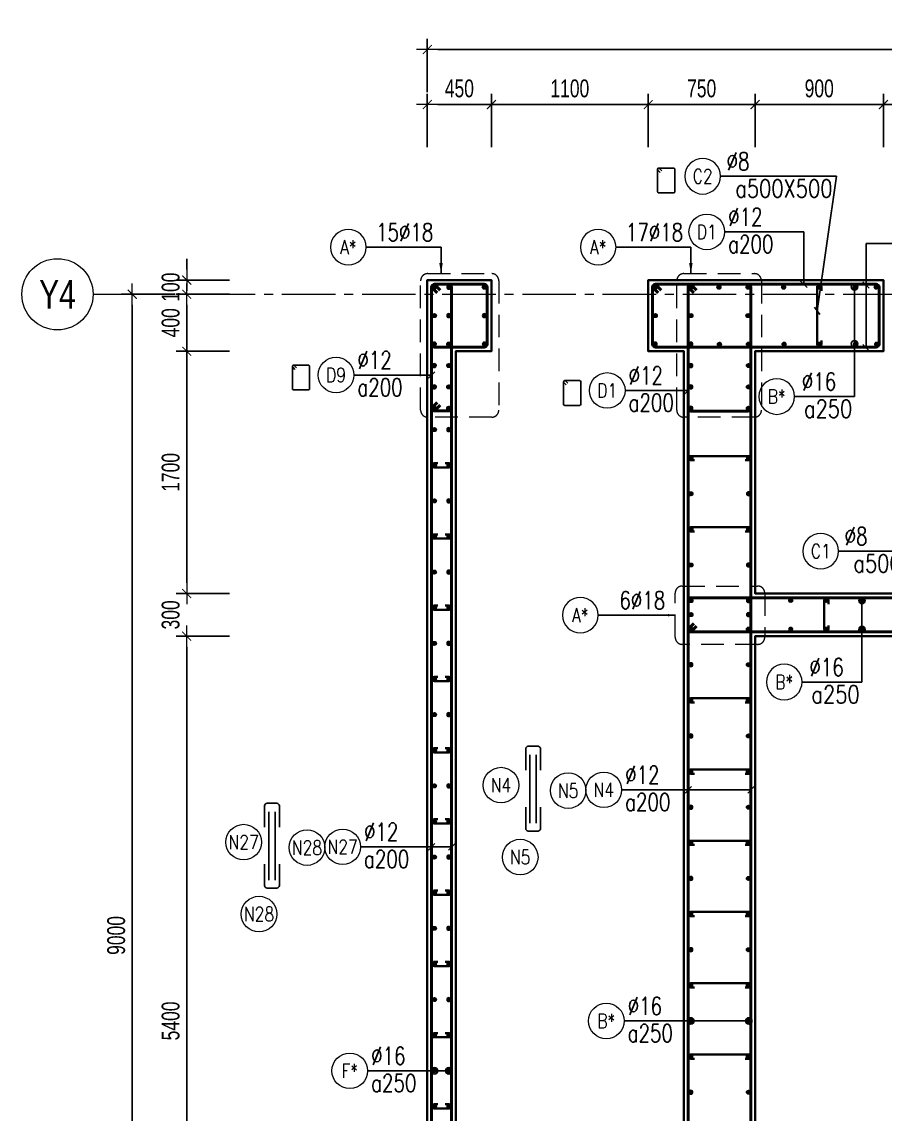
# Model space of a CAD drawing. Header units: millimetres. Extents: x 944027 to 981803, y -83026 to 82675.
# Drawn here: x 944027 to 950084, y 39830 to 47496 of the extents above; entities that cross this region are included whole.
import ezdxf
from ezdxf.enums import TextEntityAlignment as Align

# ---------------------------------------------------------------- set-up
doc = ezdxf.new("R2010")
doc.units = ezdxf.units.MM
doc.header["$MEASUREMENT"] = 0
for name, pattern in [('HIDDEN', [9.525, 6.35, -3.175]), ('HIDDEN2', [4.7625, 3.175, -1.5875]), ('HT_Dim Grid$0$CENTER2', [1.125, 0.75, -0.125, 0.125, -0.125]), ('HT_Grid$0$CENTER2', [1.125, 0.75, -0.125, 0.125, -0.125])]:
    doc.linetypes.add(name, pattern=pattern)
doc.layers.get('0').update_dxf_attribs({"lineweight": 20})
doc.layers.get('Defpoints').update_dxf_attribs({"color": 151, "lineweight": 9})
doc.layers.add('Hidden', color=9, linetype='HIDDEN')
doc.layers.add('Ligature', color=1, linetype='Continuous')
for name, color, linetype, lineweight in [('HT_Dim Grid$0$NDC_S_AXIS', 5, 'HT_Dim Grid$0$CENTER2', 13), ('HT_Dim Grid$0$NDC_S_SYMBOL', 1, 'Continuous', 15), ('HT_Dim Grid$0$NDC_S_TEXT SYMBOL', 7, 'Continuous', 20), ('HT_Grid$0$NDC_S_AXIS', 5, 'HT_Grid$0$CENTER2', 13), ('KC-LEADER', 153, 'Continuous', 18), ('KC-THEP', 6, 'Continuous', 40), ('NDC_S_DIM', 1, 'Continuous', 15), ('NDC_S_HATCH COLUMN AND WALL', 251, 'Continuous', 13), ('NDC_S_HIDDEN', 8, 'HIDDEN2', 13), ('NDC_S_LEADER', 1, 'Continuous', 15), ('NDC_S_REBAR', 4, 'Continuous', 35), ('NDC_S_STIRRUP', 4, 'Continuous', 40), ('NDC_S_VN TEXT', 7, 'Continuous', 20), ('NDC_S_WALL', 6, 'Continuous', 35), ('OF_Core wall_1.2(B1-19F)$0$NDC_S_WALL', 6, 'Continuous', 35)]:
    doc.layers.add(name, color=color, linetype=linetype, lineweight=lineweight)
doc.styles.add('HT_Dim Grid$0$NDC_ANNO', font='', dxfattribs={"width": 0.8})
doc.styles.add('NDC_ARIAL', font='arial.ttf', dxfattribs={"width": 0.85})
doc.styles.add('NDC_DIM', font='', dxfattribs={"width": 0.75})
doc.styles.add('NDC_EN TXT', font='romans.shx', dxfattribs={"width": 0.8})
doc.styles.get('HT_Dim Grid$0$NDC_ANNO').set_extended_font_data('Dotum')
doc.styles.get('NDC_DIM').set_extended_font_data('Dotum')
doc.dimstyles.new('NDC_1-50', dxfattribs={"dimscale": 50, "dimtxt": 2.5, "dimasz": 1, "dimexe": 1.5, "dimexo": 0, "dimgap": 0.8, "dimtad": 1, "dimdec": 0, "dimdsep": 46, "dimtxsty": 'NDC_ARIAL', "dimblk": 'DIMMARK', "dimcen": 49999.938995, "dimdle": 1.5, "dimclrd": 1, "dimclre": 1, "dimclrt": 3, "dimadec": 0, "dimazin": 0, "dimtfac": 1, "dimtdec": 0, "dimtix": 1, "dimtmove": 2, "dimatfit": 3, "dimfxl": 1, "dimarcsym": 0})
doc.dimstyles.new('NDC_dim_30', dxfattribs={"dimscale": 30, "dimtxt": 2.5, "dimasz": 1.5, "dimexe": 1.5, "dimexo": 2.5, "dimgap": 1, "dimtad": 1, "dimdec": 0, "dimzin": 0, "dimdsep": 46, "dimtxsty": 'NDC_DIM', "dimblk": 'DIMMARK', "dimcen": 0.09, "dimdle": 1.2, "dimclrd": 1, "dimclre": 1, "dimclrt": 3, "dimadec": 0, "dimazin": 0, "dimtfac": 1, "dimtdec": 0, "dimtix": 1, "dimtofl": 0, "dimtmove": 0, "dimatfit": 3, "dimfxl": 6, "dimfxlon": 1, "dimtolj": 1, "dimtzin": 0, "dimarcsym": 0})
doc.dimstyles.new('NDC_dim_50', dxfattribs={"dimscale": 50, "dimtxt": 2.5, "dimasz": 1.5, "dimexe": 1.5, "dimexo": 2.5, "dimgap": 1, "dimtad": 1, "dimdec": 0, "dimzin": 0, "dimdsep": 46, "dimtxsty": 'NDC_DIM', "dimblk": 'DIMMARK', "dimcen": 0.09, "dimdle": 1.2, "dimclrd": 1, "dimclre": 1, "dimclrt": 3, "dimadec": 0, "dimazin": 0, "dimtfac": 1, "dimtdec": 0, "dimtix": 1, "dimtofl": 0, "dimtmove": 0, "dimatfit": 3, "dimfxl": 6, "dimfxlon": 1, "dimtolj": 1, "dimtzin": 0, "dimarcsym": 0})

# ---------------------------------------------------------------- blocks, each defined once
blk = doc.blocks.new('THEP')
at = {"layer": 'KC-LEADER', "color": 6}
blk.add_circle((0, 0), 14, dxfattribs=at)
at = {"layer": 'KC-THEP'}
for p, q in [((-14, 0), (14, 0)), ((9.9, 9.9), (-9.9, -9.9)), ((-9.9, 9.9), (9.9, -9.9)), ((0, 14), (0, -14))]:
    blk.add_line(p, q, dxfattribs=at)
blk = doc.blocks.new('A$C7BC65A55')
at = {"layer": 'Ligature'}
for p, q in [((-15.2, 372, 0), (-15.2, 38.5, 0)), ((15.2, 372, 0), (15.2, 38.5, 0))]:
    blk.add_line(p, q, dxfattribs=at)
for points in [[(-36.2, 296.5), (-36.2, 400.9, -0.414214), (-24, 413.1), (24, 413.1, -0.414214), (36.2, 400.9), (36.2, 296.5)], [(-36.2, 116.5), (-36.2, 12.2, 0.414214), (-24, 0), (24, 0, 0.414214), (36.2, 12.2), (36.2, 116.5)]]:
    blk.add_lwpolyline(points, format="xyb", dxfattribs=at)
blk = doc.blocks.new('DIMMARK')
at = {"layer": 'NDC_S_DIM', "color": 1}
blk.add_line((-1.5, 0), (1, 0), dxfattribs=at)
at = {"layer": 'NDC_S_DIM', "color": 2, "const_width": 0.1}
blk.add_lwpolyline([(-0.42, -0.42), (0.42, 0.42)], dxfattribs=at)
blk = doc.blocks.new('*U11')
blk.add_circle((-2.5, 0), 2.5)
at = {"layer": 'NDC_S_VN TEXT', "color": 3, "style": 'NDC_EN TXT', "width": 0.75}
for tag, p in [('DK1', (0.5, 0.85)), ('KC1', (0.5, -2.97))]:
    blk.add_attdef(tag, p, '', height=2.5, dxfattribs=at)
at = {"layer": 'NDC_S_VN TEXT', "color": 7, "style": 'NDC_EN TXT', "width": 0.8}
blk.add_attdef('SH2', text='', height=2, dxfattribs=at).set_placement((-2.5, 0), align=Align.MIDDLE)
blk = doc.blocks.new('*U9')
blk.add_circle((2.5, 0), 2.5)
at = {"layer": 'NDC_S_VN TEXT', "color": 3, "style": 'NDC_EN TXT', "width": 0.75}
blk.add_attdef('DK2', text='', height=2.5, dxfattribs=at).set_placement((-0.85, 0.85), align=Align.RIGHT)
at = {"layer": 'NDC_S_VN TEXT', "color": 7, "style": 'NDC_EN TXT', "width": 0.8}
blk.add_attdef('SH3', text='', height=2, dxfattribs=at).set_placement((2.5, 0), align=Align.MIDDLE)
blk = doc.blocks.new('*U10')
blk.add_circle((2.5, 0), 2.5)
at = {"layer": 'NDC_S_VN TEXT', "color": 3, "style": 'NDC_EN TXT'}
for tag, width, p in [('DK2', 0.75, (-0.85, 0.85)), ('KC2', 0.8, (-0.85, -2.97))]:
    blk.add_attdef(tag, text='', height=2.5, dxfattribs=dict(at, width=width)).set_placement(p, align=Align.RIGHT)
at = {"layer": 'NDC_S_VN TEXT', "color": 7, "style": 'NDC_EN TXT', "width": 0.8}
blk.add_attdef('SH3', text='', height=2, dxfattribs=at).set_placement((2.5, 0), align=Align.MIDDLE)
blk = doc.blocks.new('*D276')
at = {"layer": 'Defpoints', "color": 0, "transparency": 16777216}
for p in [(945183.5, 45684.3), (948671.5, 45684.3), (948686.8, 45584.3)]:
    blk.add_point(p, dxfattribs=at)
at = {"layer": 'NDC_S_DIM', "color": 1, "lineweight": -2, "transparency": 16777216}
for p, q in [((945183.5, 45759.3), (945183.5, 45834.3)), ((945483.5, 45684.3), (945108.5, 45684.3)), ((945483.5, 45584.3), (945108.5, 45584.3)), ((945183.5, 45509.3), (945183.5, 45434.3))]:
    blk.add_line(p, q, dxfattribs=at)
at = {"layer": 'NDC_S_DIM', "color": 1, "lineweight": -2, "transparency": 16777216, "xscale": 75, "yscale": 75, "zscale": 75}
for p, rotation in [((945183.5, 45684.3), 270), ((945183.5, 45584.3), 90)]:
    blk.add_blockref('DIMMARK', p, dxfattribs=dict(at, rotation=rotation))
at = {"layer": 'NDC_S_DIM', "color": 3, "transparency": 16777216, "insert": (945070.9, 45634.3), "char_height": 125, "attachment_point": 5, "rotation": 90, "style": 'NDC_DIM'}
blk.add_mtext('\\A1;100', dxfattribs=at)
blk = doc.blocks.new('*D277')
at = {"layer": 'Defpoints', "color": 0, "transparency": 16777216}
for p in [(944801.6, 45584.3), (948686.8, 45584.3), (948664.1, 36584.3)]:
    blk.add_point(p, dxfattribs=at)
at = {"layer": 'NDC_S_DIM', "color": 1, "lineweight": -2, "transparency": 16777216}
for p, q in [((945101.6, 45584.3), (944726.6, 45584.3)), ((944801.6, 36659.3), (944801.6, 45509.3)), ((945101.6, 36584.3), (944726.6, 36584.3))]:
    blk.add_line(p, q, dxfattribs=at)
at = {"layer": 'NDC_S_DIM', "color": 1, "lineweight": -2, "transparency": 16777216, "xscale": 75, "yscale": 75, "zscale": 75}
for p, rotation in [((944801.6, 45584.3), 90), ((944801.6, 36584.3), 270)]:
    blk.add_blockref('DIMMARK', p, dxfattribs=dict(at, rotation=rotation))
at = {"layer": 'NDC_S_DIM', "color": 3, "transparency": 16777216, "insert": (944689, 41084.3), "char_height": 125, "attachment_point": 5, "rotation": 90, "style": 'NDC_DIM'}
blk.add_mtext('\\A1;9000', dxfattribs=at)
blk = doc.blocks.new('*D290')
at = {"layer": 'Defpoints', "color": 0, "transparency": 16777216}
for p in [(950871.8, 46915.9), (950071.5, 45654.3), (950871.8, 45654.3)]:
    blk.add_point(p, dxfattribs=at)
at = {"layer": 'NDC_S_DIM', "color": 1, "lineweight": -2, "transparency": 16777216}
for p, q in [((950071.5, 46615.9), (950071.5, 46990.9)), ((950871.8, 46615.9), (950871.8, 46990.9)), ((950146.5, 46915.9), (950796.8, 46915.9))]:
    blk.add_line(p, q, dxfattribs=at)
at = {"layer": 'NDC_S_DIM', "color": 1, "lineweight": -2, "transparency": 16777216, "xscale": 75, "yscale": 75, "zscale": 75, "rotation": 180}
blk.add_blockref('DIMMARK', (950071.5, 46915.9), dxfattribs=at)
at = {"layer": 'NDC_S_DIM', "color": 1, "lineweight": -2, "transparency": 16777216, "xscale": 75, "yscale": 75, "zscale": 75}
blk.add_blockref('DIMMARK', (950871.8, 46915.9), dxfattribs=at)
at = {"layer": 'NDC_S_DIM', "color": 3, "transparency": 16777216, "insert": (950471.7, 47028.5), "char_height": 125, "attachment_point": 5, "style": 'NDC_DIM'}
blk.add_mtext('\\A1;800', dxfattribs=at)
blk = doc.blocks.new('*D292')
at = {"layer": 'Defpoints', "color": 0, "transparency": 16777216}
for p in [(957471.5, 47301.8), (957471.5, 46398.8), (946871.5, 45604.5)]:
    blk.add_point(p, dxfattribs=at)
at = {"layer": 'NDC_S_DIM', "color": 1, "lineweight": -2, "transparency": 16777216}
for p, q in [((946871.5, 47001.8), (946871.5, 47376.8)), ((946946.5, 47301.8), (957396.5, 47301.8)), ((957471.5, 47001.8), (957471.5, 47376.8))]:
    blk.add_line(p, q, dxfattribs=at)
at = {"layer": 'NDC_S_DIM', "color": 1, "lineweight": -2, "transparency": 16777216, "xscale": 75, "yscale": 75, "zscale": 75, "rotation": 180}
blk.add_blockref('DIMMARK', (946871.5, 47301.8), dxfattribs=at)
at = {"layer": 'NDC_S_DIM', "color": 1, "lineweight": -2, "transparency": 16777216, "xscale": 75, "yscale": 75, "zscale": 75}
blk.add_blockref('DIMMARK', (957471.5, 47301.8), dxfattribs=at)
at = {"layer": 'NDC_S_DIM', "color": 3, "transparency": 16777216, "insert": (952171.5, 47414.4), "char_height": 125, "attachment_point": 5, "style": 'NDC_DIM'}
blk.add_mtext('\\A1;10600', dxfattribs=at)
blk = doc.blocks.new('*D295')
at = {"layer": 'Defpoints', "color": 0, "ltscale": 200, "transparency": 16777216}
for p in [(949171.5, 46915.9), (950071.5, 45654.3), (949171.5, 45184.3)]:
    blk.add_point(p, dxfattribs=at)
at = {"layer": 'NDC_S_DIM', "color": 1, "lineweight": -2, "ltscale": 200, "transparency": 16777216}
for p, q in [((949171.5, 46615.9), (949171.5, 46990.9)), ((950071.5, 46615.9), (950071.5, 46990.9)), ((949996.5, 46915.9), (949246.5, 46915.9))]:
    blk.add_line(p, q, dxfattribs=at)
at = {"layer": 'NDC_S_DIM', "color": 1, "lineweight": -2, "ltscale": 200, "transparency": 16777216, "xscale": 75, "yscale": 75, "zscale": 75, "rotation": 180}
blk.add_blockref('DIMMARK', (949171.5, 46915.9), dxfattribs=at)
at = {"layer": 'NDC_S_DIM', "color": 1, "lineweight": -2, "ltscale": 200, "transparency": 16777216, "xscale": 75, "yscale": 75, "zscale": 75}
blk.add_blockref('DIMMARK', (950071.5, 46915.9), dxfattribs=at)
at = {"layer": 'NDC_S_DIM', "color": 3, "ltscale": 200, "transparency": 16777216, "insert": (949621.5, 47028.5), "char_height": 125, "attachment_point": 5, "style": 'NDC_DIM'}
blk.add_mtext('\\A1;900', dxfattribs=at)
blk = doc.blocks.new('*D296')
at = {"layer": 'Defpoints', "color": 0, "ltscale": 200, "transparency": 16777216}
for p in [(948421.5, 46915.9), (948421.5, 45684.3), (949171.5, 45184.3)]:
    blk.add_point(p, dxfattribs=at)
at = {"layer": 'NDC_S_DIM', "color": 1, "lineweight": -2, "ltscale": 200, "transparency": 16777216}
for p, q in [((948421.5, 46615.9), (948421.5, 46990.9)), ((949171.5, 46615.9), (949171.5, 46990.9)), ((949096.5, 46915.9), (948496.5, 46915.9))]:
    blk.add_line(p, q, dxfattribs=at)
at = {"layer": 'NDC_S_DIM', "color": 1, "lineweight": -2, "ltscale": 200, "transparency": 16777216, "xscale": 75, "yscale": 75, "zscale": 75, "rotation": 180}
blk.add_blockref('DIMMARK', (948421.5, 46915.9), dxfattribs=at)
at = {"layer": 'NDC_S_DIM', "color": 1, "lineweight": -2, "ltscale": 200, "transparency": 16777216, "xscale": 75, "yscale": 75, "zscale": 75}
blk.add_blockref('DIMMARK', (949171.5, 46915.9), dxfattribs=at)
at = {"layer": 'NDC_S_DIM', "color": 3, "ltscale": 200, "transparency": 16777216, "insert": (948796.5, 47028.5), "char_height": 125, "attachment_point": 5, "style": 'NDC_DIM'}
blk.add_mtext('\\A1;750', dxfattribs=at)
blk = doc.blocks.new('*U22')
at = {"layer": 'HT_Dim Grid$0$NDC_S_SYMBOL'}
blk.add_line((5, 0), (9, 0), dxfattribs=at)
blk.add_circle((0, 0), 5, dxfattribs=at)
at = {"layer": 'HT_Dim Grid$0$NDC_S_TEXT SYMBOL', "color": 7, "style": 'HT_Dim Grid$0$NDC_ANNO', "width": 0.8}
blk.add_attdef('GRID', text='', height=4, rotation=270, dxfattribs=at).set_placement((0, 0), align=Align.MIDDLE)
blk = doc.blocks.new('*D302')
at = {"layer": 'Defpoints', "color": 0, "ltscale": 200, "transparency": 16777216}
for p in [(948686.8, 45584.3), (945183.5, 45184.3), (949171.5, 45184.3)]:
    blk.add_point(p, dxfattribs=at)
at = {"layer": 'NDC_S_DIM', "color": 1, "lineweight": -2, "ltscale": 200, "transparency": 16777216}
for p, q in [((945483.5, 45584.3), (945108.5, 45584.3)), ((945183.5, 45509.3), (945183.5, 45259.3)), ((945483.5, 45184.3), (945108.5, 45184.3))]:
    blk.add_line(p, q, dxfattribs=at)
at = {"layer": 'NDC_S_DIM', "color": 1, "lineweight": -2, "ltscale": 200, "transparency": 16777216, "xscale": 75, "yscale": 75, "zscale": 75}
for p, rotation in [((945183.5, 45584.3), 90), ((945183.5, 45184.3), 270)]:
    blk.add_blockref('DIMMARK', p, dxfattribs=dict(at, rotation=rotation))
at = {"layer": 'NDC_S_DIM', "color": 3, "ltscale": 200, "transparency": 16777216, "insert": (945070.9, 45384.3), "char_height": 125, "attachment_point": 5, "rotation": 90, "style": 'NDC_DIM'}
blk.add_mtext('\\A1;400', dxfattribs=at)
blk = doc.blocks.new('*D303')
at = {"layer": 'Defpoints', "color": 0, "ltscale": 200, "transparency": 16777216}
for p in [(949171.5, 45184.3), (945183.5, 43484.3), (949171.5, 43484.3)]:
    blk.add_point(p, dxfattribs=at)
at = {"layer": 'NDC_S_DIM', "color": 1, "lineweight": -2, "ltscale": 200, "transparency": 16777216}
for p, q in [((945483.5, 45184.3), (945108.5, 45184.3)), ((945183.5, 45109.3), (945183.5, 43559.3)), ((945483.5, 43484.3), (945108.5, 43484.3))]:
    blk.add_line(p, q, dxfattribs=at)
at = {"layer": 'NDC_S_DIM', "color": 1, "lineweight": -2, "ltscale": 200, "transparency": 16777216, "xscale": 75, "yscale": 75, "zscale": 75}
for p, rotation in [((945183.5, 45184.3), 90), ((945183.5, 43484.3), 270)]:
    blk.add_blockref('DIMMARK', p, dxfattribs=dict(at, rotation=rotation))
at = {"layer": 'NDC_S_DIM', "color": 3, "ltscale": 200, "transparency": 16777216, "insert": (945070.9, 44334.3), "char_height": 125, "attachment_point": 5, "rotation": 90, "style": 'NDC_DIM'}
blk.add_mtext('\\A1;1700', dxfattribs=at)
blk = doc.blocks.new('*D304')
at = {"layer": 'Defpoints', "color": 0, "ltscale": 200, "transparency": 16777216}
for p in [(949171.5, 43484.3), (945183.5, 43184.3), (949171.5, 43184.3)]:
    blk.add_point(p, dxfattribs=at)
at = {"layer": 'NDC_S_DIM', "color": 1, "lineweight": -2, "ltscale": 200, "transparency": 16777216}
for p, q in [((945183.5, 43559.3), (945183.5, 43634.3)), ((945483.5, 43484.3), (945108.5, 43484.3)), ((945483.5, 43184.3), (945108.5, 43184.3)), ((945183.5, 43109.3), (945183.5, 43034.3))]:
    blk.add_line(p, q, dxfattribs=at)
at = {"layer": 'NDC_S_DIM', "color": 1, "lineweight": -2, "ltscale": 200, "transparency": 16777216, "xscale": 75, "yscale": 75, "zscale": 75}
for p, rotation in [((945183.5, 43484.3), 270), ((945183.5, 43184.3), 90)]:
    blk.add_blockref('DIMMARK', p, dxfattribs=dict(at, rotation=rotation))
at = {"layer": 'NDC_S_DIM', "color": 3, "ltscale": 200, "transparency": 16777216, "insert": (945070.9, 43334.3), "char_height": 125, "attachment_point": 5, "rotation": 90, "style": 'NDC_DIM'}
blk.add_mtext('\\A1;300', dxfattribs=at)
blk = doc.blocks.new('*D305')
at = {"layer": 'Defpoints', "color": 0, "ltscale": 200, "transparency": 16777216}
for p in [(949171.5, 43184.3), (945183.5, 37784.3), (949171.5, 37784.3)]:
    blk.add_point(p, dxfattribs=at)
at = {"layer": 'NDC_S_DIM', "color": 1, "lineweight": -2, "ltscale": 200, "transparency": 16777216}
for p, q in [((945483.5, 43184.3), (945108.5, 43184.3)), ((945183.5, 43109.3), (945183.5, 37859.3)), ((945483.5, 37784.3), (945108.5, 37784.3))]:
    blk.add_line(p, q, dxfattribs=at)
at = {"layer": 'NDC_S_DIM', "color": 1, "lineweight": -2, "ltscale": 200, "transparency": 16777216, "xscale": 75, "yscale": 75, "zscale": 75}
for p, rotation in [((945183.5, 43184.3), 90), ((945183.5, 37784.3), 270)]:
    blk.add_blockref('DIMMARK', p, dxfattribs=dict(at, rotation=rotation))
at = {"layer": 'NDC_S_DIM', "color": 3, "ltscale": 200, "transparency": 16777216, "insert": (945070.9, 40484.3), "char_height": 125, "attachment_point": 5, "rotation": 90, "style": 'NDC_DIM'}
blk.add_mtext('\\A1;5400', dxfattribs=at)
blk = doc.blocks.new('*U265')
at = {"layer": 'NDC_S_REBAR'}
blk.add_lwpolyline([(25, 15), (50, 15, -1), (50, -15), (-50, -15, -1), (-50, 15), (-25, 15)], format="xyb", dxfattribs=at)
blk = doc.blocks.new('*U266')
at = {"layer": 'NDC_S_HATCH COLUMN AND WALL', "color": 0, "linetype": 'ByBlock', "lineweight": -2, "transparency": 16777216}
for p in [(0, 6500), (0, 6000), (0, 5500), (0, 5000), (0, 4500), (0, 4000), (0, 3500), (0, 3000), (0, 2500), (0, 2000), (0, 1500), (0, 1000), (0, 500), (0, 0)]:
    blk.add_blockref('*U265', p, dxfattribs=at)
blk = doc.blocks.new('*D777')
at = {"layer": 'Defpoints', "color": 0, "ltscale": 200, "transparency": 16777216}
for p in [(947321.5, 46915.9), (947321.5, 45684.3), (948421.5, 45684.3)]:
    blk.add_point(p, dxfattribs=at)
at = {"layer": 'NDC_S_DIM', "color": 1, "lineweight": -2, "ltscale": 200, "transparency": 16777216}
for p, q in [((947321.5, 46615.9), (947321.5, 46990.9)), ((948421.5, 46615.9), (948421.5, 46990.9)), ((948346.5, 46915.9), (947396.5, 46915.9))]:
    blk.add_line(p, q, dxfattribs=at)
at = {"layer": 'NDC_S_DIM', "color": 1, "lineweight": -2, "ltscale": 200, "transparency": 16777216, "xscale": 75, "yscale": 75, "zscale": 75, "rotation": 180}
blk.add_blockref('DIMMARK', (947321.5, 46915.9), dxfattribs=at)
at = {"layer": 'NDC_S_DIM', "color": 1, "lineweight": -2, "ltscale": 200, "transparency": 16777216, "xscale": 75, "yscale": 75, "zscale": 75}
blk.add_blockref('DIMMARK', (948421.5, 46915.9), dxfattribs=at)
at = {"layer": 'NDC_S_DIM', "color": 3, "ltscale": 200, "transparency": 16777216, "insert": (947871.5, 47028.5), "char_height": 125, "attachment_point": 5, "style": 'NDC_DIM'}
blk.add_mtext('\\A1;1100', dxfattribs=at)
blk = doc.blocks.new('*D778')
at = {"layer": 'Defpoints', "color": 0, "ltscale": 200, "transparency": 16777216}
for p in [(946871.5, 46915.9), (946871.5, 45684.3), (947321.5, 45684.3)]:
    blk.add_point(p, dxfattribs=at)
at = {"layer": 'NDC_S_DIM', "color": 1, "lineweight": -2, "ltscale": 200, "transparency": 16777216}
for p, q in [((946871.5, 46615.9), (946871.5, 46990.9)), ((947321.5, 46615.9), (947321.5, 46990.9)), ((947246.5, 46915.9), (946946.5, 46915.9))]:
    blk.add_line(p, q, dxfattribs=at)
at = {"layer": 'NDC_S_DIM', "color": 1, "lineweight": -2, "ltscale": 200, "transparency": 16777216, "xscale": 75, "yscale": 75, "zscale": 75, "rotation": 180}
blk.add_blockref('DIMMARK', (946871.5, 46915.9), dxfattribs=at)
at = {"layer": 'NDC_S_DIM', "color": 1, "lineweight": -2, "ltscale": 200, "transparency": 16777216, "xscale": 75, "yscale": 75, "zscale": 75}
blk.add_blockref('DIMMARK', (947321.5, 46915.9), dxfattribs=at)
at = {"layer": 'NDC_S_DIM', "color": 3, "ltscale": 200, "transparency": 16777216, "insert": (947096.5, 47028.5), "char_height": 125, "attachment_point": 5, "style": 'NDC_DIM'}
blk.add_mtext('\\A1;450', dxfattribs=at)

msp = doc.modelspace()

# ---------------------------------------------------------------- linework, layer by layer
for centre in [(947388.8, 42139.3), (947859.8, 42101.1), (945583, 41739.3), (946027.4, 41701.1), (947523.3, 41634.3), (945690.9, 41234.3)]:
    msp.add_circle(centre, 125)
at = {"layer": 'HT_Grid$0$NDC_S_AXIS', "ltscale": 500}
msp.add_line((944726.6, 45584.3), (962802.4, 45584.3), dxfattribs=at)
at = {"layer": 'Ligature'}
for points in [[(948505.7, 46439.8), (948489.7, 46455.8, -0.668179), (948495.5, 46469.7), (948600.1, 46469.7, -0.414214), (948608.3, 46461.6), (948608.3, 46304.5, -0.414214), (948600.1, 46296.3), (948495.5, 46296.3, -0.414214), (948487.3, 46304.5), (948487.3, 46461.6, -0.668179), (948501.3, 46467.3), (948517.2, 46451.4)], [(945943, 45056.5), (945927, 45072.5, -0.668179), (945932.8, 45086.4), (946037.4, 45086.4, -0.414214), (946045.6, 45078.3), (946045.6, 44921.1, -0.414214), (946037.4, 44913), (945932.8, 44913, -0.414214), (945924.6, 44921.1), (945924.6, 45078.3, -0.668179), (945938.5, 45084), (945954.5, 45068.1)], [(947845.9, 44948.3), (947830, 44964.3, -0.668179), (947835.7, 44978.2), (947940.4, 44978.2, -0.414214), (947948.5, 44970.1), (947948.5, 44813, -0.414214), (947940.4, 44804.8), (947835.7, 44804.8, -0.414214), (947827.6, 44813), (947827.6, 44970.1, -0.668179), (947841.5, 44975.8), (947857.5, 44959.9)]]:
    msp.add_lwpolyline(points, format="xyb", dxfattribs=at)
at = {"layer": 'NDC_S_HIDDEN', "ltscale": 50}
for points in [[(946874.4, 45729.2), (947323.3, 45729.2, -0.414214), (947373.3, 45679.2), (947373.3, 44771.7, -0.414214), (947323.3, 44721.7), (946874.4, 44721.7, -0.414214), (946824.4, 44771.7), (946824.4, 45679.2, -0.414214)], [(948671.4, 45729.2), (949166.4, 45729.2, -0.414214), (949216.4, 45679.2), (949216.4, 44771.7, -0.414214), (949166.4, 44721.7), (948671.4, 44721.7, -0.414214), (948621.4, 44771.7), (948621.4, 45679.2, -0.414214)], [(948660.6, 43536.7), (949189.5, 43536.7, -0.414214), (949239.5, 43486.7), (949239.5, 43177.4, -0.414214), (949189.5, 43127.4), (948660.6, 43127.4, -0.414214), (948610.6, 43177.4), (948610.6, 43486.7, -0.414214)]]:
    msp.add_lwpolyline(points, format="xyb", close=True, dxfattribs=at)
at = {"layer": 'NDC_S_REBAR'}
for points in [[(949636.5, 45609.3), (949636.5, 45634.3, 1), (949606.5, 45634.3), (949606.5, 45234.3, 1), (949636.5, 45234.3), (949636.5, 45259.3)], [(948746.5, 44419.3), (948721.5, 44419.3, -1), (948721.5, 44449.3), (949126.9, 44449.3, -1), (949126.9, 44419.3), (949101.9, 44419.3)], [(948746.5, 43919.3), (948721.5, 43919.3, -1), (948721.5, 43949.3), (949126.9, 43949.3, -1), (949126.9, 43919.3), (949101.9, 43919.3)], [(949686.5, 43260.5), (949686.5, 43235.5, -1), (949656.5, 43235.5), (949656.5, 43435.5, -1), (949686.5, 43435.5), (949686.5, 43410.5)], [(948746.5, 42719.3), (948721.5, 42719.3, -1), (948721.5, 42749.3), (949126.9, 42749.3, -1), (949126.9, 42719.3), (949101.9, 42719.3)], [(948746.5, 42219.3), (948721.5, 42219.3, -1), (948721.5, 42249.3), (949126.9, 42249.3, -1), (949126.9, 42219.3), (949101.9, 42219.3)], [(948746.5, 41719.3), (948721.5, 41719.3, -1), (948721.5, 41749.3), (949126.9, 41749.3, -1), (949126.9, 41719.3), (949101.9, 41719.3)], [(948746.5, 41219.3), (948721.5, 41219.3, -1), (948721.5, 41249.3), (949126.9, 41249.3, -1), (949126.9, 41219.3), (949101.9, 41219.3)], [(948746.5, 40719.3), (948721.5, 40719.3, -1), (948721.5, 40749.3), (949126.9, 40749.3, -1), (949126.9, 40719.3), (949101.9, 40719.3)], [(948746.5, 40219.3), (948721.5, 40219.3, -1), (948721.5, 40249.3), (949126.9, 40249.3, -1), (949126.9, 40219.3), (949101.9, 40219.3)]]:
    msp.add_lwpolyline(points, format="xyb", dxfattribs=at)
at = {"layer": 'NDC_S_STIRRUP'}
for points in [[(946941.5, 44825.5), (946901.5, 44785.5, 0.414214), (946921.5, 44765.5), (947021.5, 44765.5, 0.414214), (947041.5, 44785.5), (947041.5, 45634.3, 0.414214), (947021.5, 45654.3), (946921.5, 45654.3, 0.414214), (946901.5, 45634.3), (946901.5, 44785.5, 0.414214), (946921.5, 44765.5), (946961.5, 44805.5)], [(946941.5, 45594.3), (946901.5, 45634.3, -0.414214), (946921.5, 45654.3), (947021.5, 45654.3, -0.414214), (947041.5, 45634.3), (947041.5, 36534.3, -0.414214), (947021.5, 36514.3), (946921.5, 36514.3, -0.414214), (946901.5, 36534.3), (946901.5, 45634.3, -0.414214), (946921.5, 45654.3), (946961.5, 45614.3)], [(946961.5, 45614.3), (946921.5, 45654.3, 0.414214), (946901.5, 45634.3), (946901.5, 45234.3, 0.414214), (946921.5, 45214.3), (947271.5, 45214.3, 0.414214), (947291.5, 45234.3), (947291.5, 45634.3, 0.414214), (947271.5, 45654.3), (946921.5, 45654.3, 0.414214), (946901.5, 45634.3), (946941.5, 45594.3)], [(948511.5, 45614.3), (948471.5, 45654.3, 0.414214), (948451.5, 45634.3), (948451.5, 45234.3, 0.414214), (948471.5, 45214.3), (950021.5, 45214.3, 0.414214), (950041.5, 45234.3), (950041.5, 45634.3, 0.414214), (950021.5, 45654.3), (948471.5, 45654.3, 0.414214), (948451.5, 45634.3), (948491.5, 45594.3)], [(948741.5, 45594.3), (948701.5, 45634.3, -0.414214), (948721.5, 45654.3), (949121.5, 45654.3, -0.414214), (949141.5, 45634.3), (949141.5, 44784.5, -0.414214), (949121.5, 44764.5), (948721.5, 44764.5, -0.414214), (948701.5, 44784.5), (948701.5, 45634.3, -0.414214), (948721.5, 45654.3), (948761.5, 45614.3)], [(948741.5, 45594.3), (948701.5, 45634.3, -0.414214), (948721.5, 45654.3), (949121.5, 45654.3, -0.414214), (949141.5, 45634.3), (949141.5, 36534.3, -0.414214), (949121.5, 36514.3), (948721.5, 36514.3, -0.414214), (948701.5, 36534.3), (948701.5, 45634.3, -0.414214), (948721.5, 45654.3), (948761.5, 45614.3)], [(948761.5, 43254.3), (948721.5, 43214.3, -0.414214), (948701.5, 43234.3), (948701.5, 43434.3, -0.414214), (948721.5, 43454.3), (953321.5, 43454.3, -0.414214), (953341.5, 43434.3), (953341.5, 43234.3, -0.414358), (953321.5, 43214.3), (948721.5, 43214.3, -0.414214), (948701.5, 43234.3), (948741.5, 43274.3)]]:
    msp.add_lwpolyline(points, format="xyb", dxfattribs=at)
at = {"layer": 'NDC_S_WALL', "ltscale": 10}
for points in [[(946871.5, 36484.3), (946871.5, 45684.3), (947321.5, 45684.3), (947321.5, 45184.3), (947071.5, 45184.3), (947071.5, 36984.3)], [(948671.5, 36984.3), (948671.5, 45184.3), (948421.5, 45184.3), (948421.5, 45684.3), (950071.5, 45684.3), (950071.5, 45184.3), (949171.5, 45184.3), (949171.5, 43484.3), (953071.5, 43484.3), (953071.5, 45184.3), (950873.8, 45184.3), (950873.8, 45684.3), (953371.5, 45684.3), (953371.5, 43184.3), (952171.5, 43184.3), (952171.5, 42534.3), (951871.5, 42534.3), (951871.5, 43184.3), (949171.5, 43184.3), (949171.5, 37784.3)]]:
    msp.add_lwpolyline(points, dxfattribs=at)

# ---------------------------------------------------------------- block references
at = {"layer": 'Hidden', "xscale": 1.44, "yscale": 1.44, "zscale": 1.44}
for p in [(947613.9, 41817, 0), (945781.5, 41417, 0)]:
    msp.add_blockref('A$C7BC65A55', p, dxfattribs=at)
at = {"layer": 'HT_Dim Grid$0$NDC_S_AXIS'}
ref = msp.add_blockref('*U22', (944276.6, 45584.3), dxfattribs=dict(at, xscale=50, yscale=50, zscale=150))
ref.add_attrib('GRID', 'Y4', dxfattribs={"layer": 'HT_Dim Grid$0$NDC_S_TEXT SYMBOL', "color": 7, "height": 200, "style": 'HT_Dim Grid$0$NDC_ANNO', "width": 0.8}).set_placement((944276.6, 45584.3), align=Align.MIDDLE)
at = {"layer": 'KC-THEP'}
for p, rotation in [((946921.5, 45634.3), 9.668564436380946), ((947271.5, 45634.3), 9.668564436380946), ((948471.5, 45634.3), 9.668564436380946), ((948721.5, 45634.3), 9.668564436380946), ((948917.9, 45633.7), 9.66856443638095), ((949121.5, 45634.3), 9.66856443638095), ((949371.5, 45634.3), 9.66856443638095), ((949621.5, 45634.3), 9.66856443638095), ((949871.5, 45634.3), 9.66856443638095), ((950021.5, 45634.3), 9.66856443638095), ((946921.5, 45434.3), 9.668564436380946), ((948471.5, 45434.3), 9.668564436380946), ((948721.5, 45434.3), 9.668564436380946), ((949121.5, 45434.3), 9.66856443638095), ((947021.5, 45234.3), 189.6685644363809), ((948921.4, 45233.7), 9.66856443638095), ((949125, 45234.3), 9.66856443638095), ((949375, 45234.3), 9.66856443638095), ((949625, 45234.3), 9.66856443638095), ((949875, 45234.3), 9.66856443638095), ((950025, 45234.3), 9.66856443638095), ((947021.5, 45084.3), 189.6685644363809), ((949125, 45084.3), 9.66856443638095), ((947021.5, 44934.3), 189.6685644363809), ((949125, 44934.3), 9.66856443638095), ((947021.5, 44784.3), 189.6685644363809), ((949125, 44784.3), 9.66856443638095), ((946921.5, 44634.3), 9.668564436380946), ((946921.5, 44384.3), 9.668564436380946), ((948721.5, 44434.3), 9.668564436380946), ((948721.5, 44184.3), 9.668564436380946), ((946921.5, 44134.3), 9.668564436380946), ((948721.5, 43934.3), 9.668564436380946), ((946921.5, 43884.3), 9.668564436380946), ((948721.5, 43684.3), 9.668564436380946), ((946921.5, 43634.3), 9.668564436380946), ((946921.5, 43384.3), 9.668564436380946), ((948721.5, 43434.3), 9.668564436380946), ((949421.5, 43435.5), 189.6685644363809), ((949671.5, 43435.5), 189.6685644363809), ((949921.5, 43435.5), 189.6685644363809), ((948721.5, 43336.1), 9.668564436380946), ((949125, 43234.3), 9.668564436380926), ((946921.5, 43134.3), 9.668564436380946), ((949125, 42984.3), 9.668564436380926), ((946921.5, 42884.3), 9.668564436380946), ((949125, 42734.3), 9.668564436380926), ((946921.5, 42634.3), 9.668564436380946), ((949125, 42484.3), 9.668564436380926), ((946921.5, 42384.3), 9.668564436380946), ((949125, 42234.3), 9.668564436380926), ((946921.5, 42134.3), 9.668564436380946), ((949125, 41984.3), 9.668564436380926), ((946921.5, 41884.3), 9.668564436380946), ((949125, 41734.3), 9.668564436380926), ((946921.5, 41634.3), 9.668564436380946), ((949125, 41484.3), 9.668564436380926), ((946921.5, 41384.3), 9.668564436380946), ((949125, 41234.3), 9.668564436380926), ((946921.5, 41134.3), 9.668564436380946), ((949125, 40984.3), 9.668564436380926), ((946921.5, 40884.3), 9.668564436380946), ((949125, 40734.3), 9.668564436380926), ((946921.5, 40634.3), 9.668564436380946), ((949125, 40484.3), 9.668564436380926), ((946921.5, 40384.3), 9.668564436380946), ((949125, 40234.3), 9.668564436380926), ((946921.5, 40134.3), 9.668564436380946), ((949125, 39984.3), 9.668564436380926), ((946921.5, 39884.3), 9.668564436380946)]:
    msp.add_blockref('THEP', p, dxfattribs=dict(at, rotation=rotation))
at = {"layer": 'KC-THEP', "xscale": -1}
for p, rotation in [((947021.5, 45634.3), 350.3314355636191), ((947021.5, 45434.3), 350.3314355636191), ((947271.5, 45434.3), 350.3314355636191), ((946921.5, 45234.3), 170.331435563619), ((947271.5, 45234.3), 170.331435563619), ((948471.5, 45234.3), 170.331435563619), ((948721.5, 45234.3), 170.331435563619), ((946921.5, 45084.3), 170.331435563619), ((948721.5, 45084.3), 170.331435563619), ((946921.5, 44934.3), 170.331435563619), ((948721.5, 44934.3), 170.331435563619), ((946921.5, 44784.3), 170.331435563619), ((948721.5, 44784.3), 170.331435563619), ((947021.5, 44634.3), 350.3314355636191), ((947021.5, 44384.3), 350.3314355636191), ((949125, 44434.3), 170.331435563619), ((949125, 44184.3), 170.331435563619), ((947021.5, 44134.3), 350.3314355636191), ((949125, 43934.3), 170.331435563619), ((947021.5, 43884.3), 350.3314355636191), ((949125, 43684.3), 170.331435563619), ((947021.5, 43634.3), 350.3314355636191), ((947021.5, 43384.3), 350.3314355636191), ((949125, 43434.3), 170.331435563619), ((949125, 43336.1), 170.331435563619), ((948721.5, 43234.3), 170.331435563619), ((949421.5, 43232.4), 350.3314355636191), ((949671.5, 43232.4), 350.3314355636191), ((949921.5, 43232.4), 350.3314355636191), ((947021.5, 43134.3), 350.3314355636191), ((948721.5, 42984.3), 170.331435563619), ((947021.5, 42884.3), 350.3314355636191), ((948721.5, 42734.3), 170.331435563619), ((947021.5, 42634.3), 350.3314355636191), ((948721.5, 42484.3), 170.331435563619), ((947021.5, 42384.3), 350.3314355636191), ((948721.5, 42234.3), 170.331435563619), ((947021.5, 42134.3), 350.3314355636191), ((948721.5, 41984.3), 170.331435563619), ((947021.5, 41884.3), 350.3314355636191), ((948721.5, 41734.3), 170.331435563619), ((947021.5, 41634.3), 350.3314355636191), ((948721.5, 41484.3), 170.331435563619), ((947021.5, 41384.3), 350.3314355636191), ((948721.5, 41234.3), 170.331435563619), ((947021.5, 41134.3), 350.3314355636191), ((948721.5, 40984.3), 170.331435563619), ((947021.5, 40884.3), 350.3314355636191), ((948721.5, 40734.3), 170.331435563619), ((947021.5, 40634.3), 350.3314355636191), ((948721.5, 40484.3), 170.331435563619), ((947021.5, 40384.3), 350.3314355636191), ((948721.5, 40234.3), 170.331435563619), ((947021.5, 40134.3), 350.3314355636191), ((948721.5, 39984.3), 170.331435563619), ((947021.5, 39884.3), 350.3314355636191)]:
    msp.add_blockref('THEP', p, dxfattribs=dict(at, rotation=rotation))
at = {"layer": 'NDC_S_HATCH COLUMN AND WALL'}
msp.add_blockref('*U266', (946971.5, 37884.3), dxfattribs=at)
at = {"layer": 'NDC_S_VN TEXT'}
ref = msp.add_blockref('*U10', (948928.9, 46412.9), dxfattribs=dict(at, xscale=-50, yscale=50, zscale=50))
ref.add_attrib('SH3', 'C2', dxfattribs={"color": 7, "height": 100, "style": 'NDC_EN TXT', "width": 0.8}).set_placement((948803.9, 46412.9), align=Align.MIDDLE)
ref.add_attrib('DK2', '%%c8', dxfattribs={"color": 3, "height": 125, "style": 'NDC_EN TXT', "width": 0.75}).set_placement((949132.1, 46455.1), align=Align.RIGHT)
ref.add_attrib('KC2', 'a500X500', dxfattribs={"color": 3, "height": 125, "style": 'NDC_EN TXT', "width": 0.8}).set_placement((949714.2, 46264.2), align=Align.RIGHT)
at = {"layer": 'NDC_S_VN TEXT', "xscale": 50, "yscale": 50, "zscale": 50}
for p, values in [((948957.6, 46022.2), {'SH2': 'D1', 'DK1': '%%C12', 'KC1': 'a200'}), ((946355.9, 45017.5), {'SH2': 'D9', 'DK1': '%%C12', 'KC1': 'a200'}), ((948258.9, 44909.3), {'SH2': 'D1', 'DK1': '%%C12', 'KC1': 'a200'}), ((948234.7, 42106.3), {'SH2': 'N4', 'DK1': '%%C12', 'KC1': 'a200'}), ((946402.4, 41706.3), {'SH2': 'N27', 'DK1': '%%C12', 'KC1': 'a200'}), ((948252.5, 40484.3), {'SH2': 'B*', 'DK1': '%%C16', 'KC1': 'a250'}), ((946452.5, 40134.3), {'SH2': 'F*', 'DK1': '%%C16', 'KC1': 'a250'})]:
    msp.add_blockref('*U11', p, dxfattribs=at).add_auto_attribs(values)
at = {"layer": 'NDC_S_VN TEXT'}
ref = msp.add_blockref('*U9', (946442.7, 45914.9), dxfattribs=dict(at, xscale=-50, yscale=50, zscale=50))
ref.add_attrib('SH3', 'A*', dxfattribs={"color": 7, "height": 100, "style": 'NDC_EN TXT', "width": 0.8}).set_placement((946317.7, 45914.9), align=Align.MIDDLE)
ref.add_attrib('DK2', '15%%C18', dxfattribs={"color": 3, "height": 125, "style": 'NDC_EN TXT', "width": 0.75}).set_placement((946913.8, 45957.1), align=Align.RIGHT)
ref = msp.add_blockref('*U9', (948195.7, 45914.9), dxfattribs=dict(at, xscale=-50, yscale=50, zscale=50))
ref.add_attrib('SH3', 'A*', dxfattribs={"color": 7, "height": 100, "style": 'NDC_EN TXT', "width": 0.8}).set_placement((948070.7, 45914.9), align=Align.MIDDLE)
ref.add_attrib('DK2', '17%%C18', dxfattribs={"color": 3, "height": 125, "style": 'NDC_EN TXT', "width": 0.75}).set_placement((948666.7, 45957.1), align=Align.RIGHT)
ref = msp.add_blockref('*U10', (949448.4, 44866.7), dxfattribs=dict(at, xscale=-50, yscale=50, zscale=50))
ref.add_attrib('SH3', 'B*', dxfattribs={"color": 7, "height": 100, "style": 'NDC_EN TXT', "width": 0.8}).set_placement((949323.4, 44866.7), align=Align.MIDDLE)
ref.add_attrib('DK2', '%%C16', dxfattribs={"color": 3, "height": 125, "style": 'NDC_EN TXT', "width": 0.75}).set_placement((949740.9, 44909), align=Align.RIGHT)
ref.add_attrib('KC2', 'a250', dxfattribs={"color": 3, "height": 125, "style": 'NDC_EN TXT', "width": 0.8}).set_placement((949852.9, 44718.1), align=Align.RIGHT)
ref = msp.add_blockref('*U10', (949757, 43781.5), dxfattribs=dict(at, xscale=-50, yscale=50, zscale=50))
ref.add_attrib('SH3', 'C1', dxfattribs={"color": 7, "height": 100, "style": 'NDC_EN TXT', "width": 0.8}).set_placement((949632, 43781.5), align=Align.MIDDLE)
ref.add_attrib('DK2', '%%c8', dxfattribs={"color": 3, "height": 125, "style": 'NDC_EN TXT', "width": 0.75}).set_placement((949960.3, 43823.7), align=Align.RIGHT)
ref.add_attrib('KC2', 'a500X500', dxfattribs={"color": 3, "height": 125, "style": 'NDC_EN TXT', "width": 0.8}).set_placement((950542.4, 43632.8), align=Align.RIGHT)
ref = msp.add_blockref('*U9', (948069.8, 43332.2), dxfattribs=dict(at, xscale=-50, yscale=50, zscale=50))
ref.add_attrib('SH3', 'A*', dxfattribs={"color": 7, "height": 100, "style": 'NDC_EN TXT', "width": 0.8}).set_placement((947944.8, 43332.2), align=Align.MIDDLE)
ref.add_attrib('DK2', '6%%C18', dxfattribs={"color": 3, "height": 125, "style": 'NDC_EN TXT', "width": 0.75}).set_placement((948540.9, 43374.5), align=Align.RIGHT)
ref = msp.add_blockref('*U10', (949500.9, 42862.7), dxfattribs=dict(at, xscale=-50, yscale=50, zscale=50))
ref.add_attrib('SH3', 'B*', dxfattribs={"color": 7, "height": 100, "style": 'NDC_EN TXT', "width": 0.8}).set_placement((949375.9, 42862.7), align=Align.MIDDLE)
ref.add_attrib('DK2', '%%C16', dxfattribs={"color": 3, "height": 125, "style": 'NDC_EN TXT', "width": 0.75}).set_placement((949793.4, 42905), align=Align.RIGHT)
ref.add_attrib('KC2', 'a250', dxfattribs={"color": 3, "height": 125, "style": 'NDC_EN TXT', "width": 0.8}).set_placement((949905.3, 42714.1), align=Align.RIGHT)

# ---------------------------------------------------------------- texts
at = {"layer": 'NDC_S_VN TEXT', "color": 7, "style": 'NDC_EN TXT', "width": 0.8}
for tag, p in [('N4', (947388.8, 42139.3)), ('N5', (947859.8, 42101.1)), ('N27', (945583, 41739.3)), ('N28', (946027.4, 41701.1)), ('N5', (947523.3, 41634.3)), ('N28', (945690.9, 41234.3))]:
    msp.add_attdef(tag, text='3', height=100, dxfattribs=at).set_placement(p, align=Align.MIDDLE)

# ---------------------------------------------------------------- dimensions: what is measured, and where the dimension line sits
at = {"layer": 'NDC_S_DIM'}
dim = msp.add_linear_dim(base=(957471.5, 47301.8), p1=(946871.5, 45604.5), p2=(957471.5, 46398.8), dimstyle='NDC_dim_50', dxfattribs=at)
dim.commit()
dim.dimension.update_dxf_attribs({"geometry": '*D292', "text_midpoint": (952171.5, 47414.4)})
at = {"layer": 'NDC_S_DIM', "ltscale": 200}
for base, p1, p2, picture, middle in [((946871.5, 46915.9), (947321.5, 45684.3), (946871.5, 45684.3), '*D778', (947096.5, 47028.5)), ((947321.5, 46915.9), (948421.5, 45684.3), (947321.5, 45684.3), '*D777', (947871.5, 47028.5)), ((948421.5, 46915.9), (949171.5, 45184.3), (948421.5, 45684.3), '*D296', (948796.5, 47028.5)), ((949171.5, 46915.9), (950071.5, 45654.3), (949171.5, 45184.3), '*D295', (949621.5, 47028.5))]:
    dim = msp.add_linear_dim(base=base, p1=p1, p2=p2, dimstyle='NDC_dim_50', override={"dimtmove": 1}, dxfattribs=at)
    dim.commit()
    dim.dimension.update_dxf_attribs({"geometry": picture, "text_midpoint": middle})
at = {"layer": 'NDC_S_DIM'}
dim = msp.add_linear_dim(base=(950871.8, 46915.9), p1=(950071.5, 45654.3), p2=(950871.8, 45654.3), dimstyle='NDC_dim_50', override={"dimtmove": 1}, dxfattribs=at)
dim.commit()
dim.dimension.update_dxf_attribs({"geometry": '*D290', "text_midpoint": (950471.7, 47028.5)})
for base, p1, p2, picture, middle in [((945183.5, 45684.3), (948686.8, 45584.3), (948671.5, 45684.3), '*D276', (945070.9, 45634.3)), ((944801.6, 45584.3), (948664.1, 36584.3), (948686.8, 45584.3), '*D277', (944689, 41084.3))]:
    dim = msp.add_linear_dim(base=base, p1=p1, p2=p2, angle=90, dimstyle='NDC_dim_50', dxfattribs=at)
    dim.commit()
    dim.dimension.update_dxf_attribs({"geometry": picture, "text_midpoint": middle})
at = {"layer": 'NDC_S_DIM', "ltscale": 200}
for base, p1, p2, picture, middle in [((945183.5, 45184.3), (948686.8, 45584.3), (949171.5, 45184.3), '*D302', (945070.9, 45384.3)), ((945183.5, 43484.3), (949171.5, 45184.3), (949171.5, 43484.3), '*D303', (945070.9, 44334.3)), ((945183.5, 43184.3), (949171.5, 43484.3), (949171.5, 43184.3), '*D304', (945070.9, 43334.3)), ((945183.5, 37784.3), (949171.5, 43184.3), (949171.5, 37784.3), '*D305', (945070.9, 40484.3))]:
    dim = msp.add_linear_dim(base=base, p1=p1, p2=p2, angle=90, dimstyle='NDC_dim_50', override={"dimtmove": 1}, dxfattribs=at)
    dim.commit()
    dim.dimension.update_dxf_attribs({"geometry": picture, "text_midpoint": middle})

# ---------------------------------------------------------------- leaders
at = {"layer": 'NDC_S_LEADER'}
for points, dimstyle, override in [([(949606.5, 45468.9), (949741.7, 46412.9), (948928.9, 46412.9)], 'NDC_dim_30', {"dimtad": 0, "dimldrblk": 'Oblique'}), ([(949513.2, 45654.3), (949513.2, 46022.2), (948955.5, 46022.2)], 'NDC_dim_30', {"dimtad": 0, "dimldrblk": 'Oblique'}), ([(949950, 45209.1), (949950, 45940.9), (950494.7, 45940.9)], 'NDC_dim_30', {"dimtad": 0, "dimldrblk": 'Oblique'}), ([(949950, 45649.1), (949950, 45940.9), (950494.7, 45940.9)], 'NDC_dim_30', {"dimtad": 0, "dimldrblk": 'Oblique'}), ([(949869.1, 45636.5), (949869.1, 44866.6), (949448.4, 44866.6)], 'NDC_dim_30', {"dimgap": 1, "dimtad": 0, "dimldrblk": 'Origin'}), ([(949869.1, 45236.5), (949869.1, 44866.6), (949448.4, 44866.6)], 'NDC_dim_30', {"dimgap": 1, "dimtad": 0, "dimldrblk": 'Origin'}), ([(946901.5, 45017.5), (946353.8, 45017.5)], 'NDC_dim_30', {"dimtad": 0, "dimldrblk": 'Oblique'}), ([(948701.5, 44909.3), (948256.8, 44909.3)], 'NDC_dim_30', {"dimtad": 0, "dimldrblk": 'Oblique'}), ([(950569.9, 43335.5), (950569.9, 43781.5), (949757, 43781.5)], 'NDC_dim_30', {"dimgap": 1, "dimtad": 0}), ([(949921.5, 43435.5), (949921.5, 42862.5), (949500.9, 42862.5)], 'NDC_dim_30', {"dimgap": 1, "dimtad": 0, "dimldrblk": 'Origin'}), ([(948610.6, 43332), (948069.8, 43332)], 'NDC_1-50', {"dimgap": 0.8, "dimtad": 0}), ([(949921.5, 43232.4), (949921.5, 42862.5), (949500.9, 42862.5)], 'NDC_dim_30', {"dimgap": 1, "dimtad": 0, "dimldrblk": 'Origin'}), ([(949143.4, 42106.1), (948234.7, 42106.1)], 'NDC_dim_30', {"dimtad": 0, "dimldrblk": 'Oblique'}), ([(948703.4, 42106.1), (948234.7, 42106.1)], 'NDC_dim_30', {"dimtad": 0, "dimldrblk": 'Oblique'}), ([(947043.4, 41706.1), (946402.4, 41706.1)], 'NDC_dim_30', {"dimtad": 0, "dimldrblk": 'Oblique'}), ([(946901.5, 41706.1), (946402.4, 41706.1)], 'NDC_dim_30', {"dimtad": 0, "dimldrblk": 'Oblique'}), ([(949126.9, 40484.3), (948252.5, 40484.3)], 'NDC_dim_30', {"dimtad": 0, "dimldrblk": 'Origin'}), ([(948721.5, 40484.3), (948252.5, 40484.3)], 'NDC_dim_30', {"dimtad": 0, "dimldrblk": 'Origin'}), ([(947021.5, 40134.3), (946452.5, 40134.3)], 'NDC_dim_30', {"dimtad": 0, "dimldrblk": 'Origin'}), ([(946921.5, 40134.3), (946452.5, 40134.3)], 'NDC_dim_30', {"dimtad": 0, "dimldrblk": 'Origin'})]:
    msp.add_leader(points, dimstyle=dimstyle, override=override, dxfattribs=at)
at = {"layer": 'OF_Core wall_1.2(B1-19F)$0$NDC_S_WALL', "ltscale": 200}
for points in [[(946967.9, 45729.2), (946967.9, 45914.9), (946442.7, 45914.9)], [(948720.9, 45729.2), (948720.9, 45914.9), (948195.7, 45914.9)]]:
    msp.add_leader(points, dimstyle='NDC_dim_50', override={"dimgap": 1, "dimtad": 0}, dxfattribs=at)

doc.saveas('drawing.dxf')
